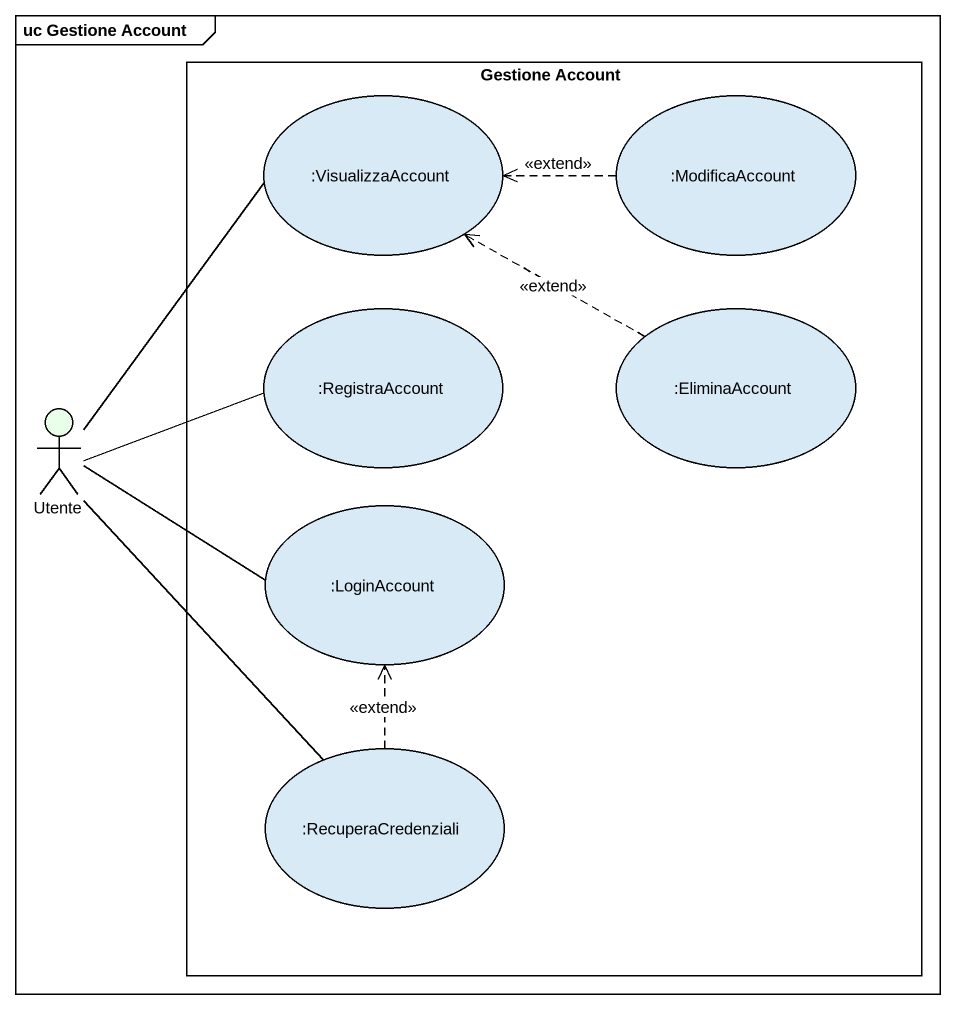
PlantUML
@startuml
mainframe uc Gestione Account
rectangle "Gestione Account" as Gestione_Account {
  usecase ":VisualizzaAccount" as VisualizzaAccount
  usecase ":ModificaAccount" as ModificaAccount
  usecase ":RegistraAccount" as RegistraAccount
  usecase ":EliminaAccount" as EliminaAccount
  usecase ":LoginAccount" as LoginAccount
  usecase ":RecuperaCredenziali" as RecuperaCredenziali
}
actor Utente #E9FFE9
ModificaAccount .left.> VisualizzaAccount : <<extend>>
EliminaAccount .up.> VisualizzaAccount : <<extend>>
Utente -up- VisualizzaAccount
Utente -right- RegistraAccount
Utente -right- LoginAccount
Utente -- RecuperaCredenziali
RecuperaCredenziali .up.> LoginAccount : <<extend>>
@enduml
